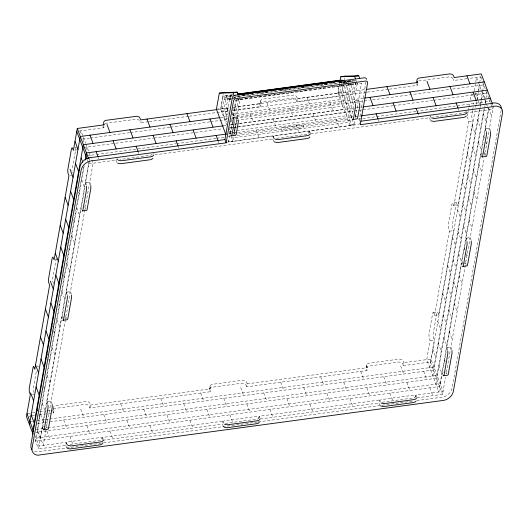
<?xml version="1.0" encoding="UTF-8"?>
<svg xmlns="http://www.w3.org/2000/svg" width="529" height="529" viewBox="0 0 529 529"><rect width="100%" height="100%" fill="white"/><g stroke="black" fill="none" stroke-linecap="round" stroke-linejoin="round"><path stroke-width="0.4" stroke-dasharray="2.65 1.98" d="M102.891 443.223L102.798 442.423M442.674 374.36L442.184 373.044L438.839 391.996L426.738 359.621L430.077 340.669L429.098 337.813L428.973 334.335L432.682 313.307L433.033 312.494L433.476 312.586L434.56 315.277L438.766 314.709L437.536 311.885L436.888 312.738L433.178 333.766L433.304 337.244L434.289 340.101L430.427 361.988L403.296 365.658L403.812 362.715C403.687 359.852 400.751 358.602 398.291 359.211L369.632 363.079C367.1 362.914 365.427 365.546 367.47 367.629L366.954 370.565L246.613 386.825L247.129 383.882C247.003 381.019 244.061 379.769 241.608 380.377L212.949 384.252C209.134 384.107 208.611 389.205 210.264 391.731L89.923 407.991L88.674 405.188L85.447 404.348L55.347 408.421L52.946 409.783M209.927 385.939L210.787 388.795L210.264 391.731M366.498 92.264L296.914 101.667L297.43 98.725L296.617 96.543L295.334 95.412L293.602 95.068L263.587 99.049C259.719 98.877 258.879 103.902 260.572 106.574L232.734 110.336M260.294 100.907L261.088 103.638L260.572 106.574M366.61 364.772L366.061 368.078L366.954 370.565M351.745 115.712L352.4 116.631M467.497 116.129L468.324 111.249M116.737 158.76L116.717 159.566L117.788 159.712M152.127 153.985L151.856 154.799L149.767 155.42L120.023 159.467M36.223 371.827L33.353 388.326L34.028 392.789M56.239 258.35L52.721 278.314L52.755 281.236L53.475 283.683M80.547 133.209L80.963 130.842L85.638 143.352M83.39 142.116L83.959 138.863M83.456 167.428L37.255 429.317L43.285 445.431L46.625 426.48L47.121 427.796M86.611 149.535L87.04 147.095M84.19 165.663L35.608 441.06L439.586 386.487L488.598 108.65M40.336 437.556L89.117 161.028M89.262 160.214L90.122 155.334M35.284 435.876L39.073 446L66.204 442.337L65.682 445.279L38.557 448.942L42.419 427.048L45.223 426.672M47.927 404.625L46.896 401.656L61.728 317.585L65.933 317.016L66.548 318.656M67.13 294.706L66.204 292.2L81.036 208.128L81.578 209.577M86.372 185.084L85.513 182.736L89.375 160.842M52.14 404.057L51.108 401.088L65.226 321.063M65.365 320.25L65.933 317.016M71.336 294.137L70.417 291.631L85.248 207.56L85.916 209.358M90.704 185.018L89.725 182.168L93.071 163.216L91.457 158.918M52.92 409.439L53.31 407.231M39.219 414.842L53.581 412.904L54.097 409.962L53.356 407.971M79.145 131.086L103.882 127.74L104.273 125.538M116.896 162.429L115.99 160.122L116.248 158.647M89.923 407.991L90.446 405.049L89.626 402.867L88.343 401.736L86.611 401.392L55.862 405.479L53.469 406.841M148.418 121.73L140.231 122.834L140.489 121.366M102.157 439.632L102.547 437.423L222.888 421.17L223.661 423.226M220.831 109.311L223.132 94.466M226.716 125.122L220.666 108.934L222.934 96.073L232.707 94.757M232.879 94.856L224.739 95.961L221.876 112.168L228.389 111.288M232.165 95.498L226.465 96.265L223.086 115.408L227.973 114.747M231.477 95.987L228.217 96.43L224.296 118.648L227.556 118.205M231.629 96.179L230.003 96.404L225.506 121.882L227.139 121.663M229.421 129.995L229.989 126.781M230.836 121.974L231.259 119.567M232.112 114.767L232.674 111.546M232.813 110.759L233.243 108.339M235.081 97.918L235.365 96.311M227.992 140.284L228.455 141.527L232.793 141.137L228.588 141.706L230.102 133.176L231.504 132.984M233.838 119.799L232.899 117.24L235.789 100.047M230.492 134.035L236.847 98.017M234.803 119.693L238.89 96.523L356.149 80.679L348.823 122.232L231.563 138.069M357.26 83.642L350.033 125.466L232.773 141.309L233.62 136.515M233.758 135.715L239.994 99.478M223.622 426.91L222.372 424.113L222.888 421.17M273.903 141.62L272.673 138.955L273.195 136.013L227.351 142.202M258.846 418.465L259.236 416.257L379.577 400.003L380.344 402.06M309.148 133.308L309.538 131.099L358.655 124.467M338.091 93.468L338.95 86.835M339.598 83.146L339.849 81.717M350.033 125.466L337.925 93.091L339.909 81.843M341.999 80.117L339.135 96.331L232.462 110.74M343.447 82.021L340.345 99.564L232.046 114.198M351.567 117.683L342.104 92.231L343.156 86.267M343.81 82.577L344.187 80.434M344.326 79.641L344.604 78.054M345.338 81.38L341.562 102.805L232.443 117.544M347.123 81.354L342.772 106.038L235.279 120.559M348.637 82.894L343.982 109.278L239.749 123.363M348.776 82.094L349.054 80.494L349.543 81.79M354.265 124.732L349.927 125.115L354.265 124.732L354.866 121.306M355.415 118.212L355.779 116.195L356.334 117.669M359.396 102.441L358.583 100.259L361.466 83.073M366.008 81.902L359.026 121.465L360.236 124.705M389.423 89.17L417.255 85.407L417.646 83.205M380.311 405.743L379.055 402.939L379.577 400.003M430.613 120.586L429.363 117.782L429.621 116.314M467.167 78.669L453.598 80.501L453.862 79.026M415.529 397.299L415.92 395.09L443.051 391.427L430.943 359.052L403.812 362.715M468.449 110.535L468.945 107.704M469.071 107.003L469.732 103.241M470.36 99.71C470.182 98.612 471.438 90.519 472.82 95.399M434.56 315.277L449.386 231.206L448.354 228.244L448.189 225.592L451.951 204.062L452.5 203.09L456.706 202.521L458.074 205.245L453.869 205.814L452.5 203.09M453.869 205.814L468.701 121.743L467.484 117.2M474.149 90.829L476.523 77.399L478.156 81.777M472.529 110.68L471.696 116.631L472.906 121.174L458.074 205.245M472.655 109.966L473.157 107.136M473.68 104.173L473.944 102.672M438.766 314.709L453.598 230.637L452.566 227.675L452.454 224.527L456.163 203.493L456.706 202.521M475.981 95.974L477.389 95.789L477.945 92.628M478.084 91.841L480.729 76.831L467.96 78.556M429.733 367.635L475.068 110.634M475.644 107.38L476.074 104.94M476.219 104.127L478.514 91.114M478.659 90.3L479.519 85.42M479.281 110.065L433.423 370.009L49.078 421.937M480.14 105.185L482.435 92.172M482.58 91.358L484.114 82.65M432.815 375.874L480.015 108.3M480.16 107.486L480.735 104.233M480.874 103.419L482.6 93.659M483.936 109.358L436.504 378.248L35.8 432.385M485.086 102.851L487.196 90.882M435.896 384.114L484.385 109.219M484.531 108.405L485.682 101.899M490.277 99.121L489.887 101.33L417.11 111.163M447.693 350.615L446.661 347.652L461.493 263.581L462.895 263.389M466.836 240.536L465.97 238.189L480.801 154.124L482.203 153.932M486.263 131.582L485.285 128.732L488.624 109.781L487.553 106.911M416.997 397.815L442.528 394.369L445.557 377.21M446.112 374.056L446.39 372.476L447.005 374.109M451.792 349.59L450.873 347.084L465.705 263.012L463.596 263.297M471.041 239.968L470.182 237.62L484.154 158.402M484.729 155.169L485.014 153.555L482.904 153.84M490.476 131.013L489.49 128.163L493.352 106.269M501.188 110.27L452.341 387.149C451.621 392.505 446.813 396.876 441.451 397.259L414.934 400.83M430.17 116.42L430.07 117.121L430.586 117.312M465.566 111.632L465.295 112.479L463.239 113.094L432.821 117.18M475.379 94.539L476.186 93.091L477.389 95.789M354.132 102.203C354.331 100.503 358.569 99.624 358.173 101.793L355.799 115.249L355.151 116.201M234.281 132.7L232.205 132.891M351.547 116.863L352.122 118.238M259.779 103.849L260.605 102.765L262.331 102.09L292.438 98.024L295.658 98.863L296.914 101.667M209.405 388.881L210.158 387.902L211.719 387.294L241.085 383.32C243.545 382.712 246.481 383.961 246.613 386.825M366.094 367.715L366.842 366.736L368.409 366.128L397.768 362.153C400.228 361.538 403.164 362.788 403.296 365.658M37.222 366.379L37.771 365.889L38.326 366.914M76.09 147.141L71.924 170.642M65.464 316.527L66.323 314.848L70.059 293.416C70.886 290.474 65.543 291.796 65.999 294.197L62.277 315.529L62.759 316.937M84.62 207.103L85.638 205.364L89.375 183.933C90.201 180.991 84.858 182.313 85.308 184.714L81.585 206.046L81.955 207.454M104.993 123.422L136.396 119.17L138.975 120.03L140.231 122.834M445.722 372.125L446.734 370.551L450.45 349.299C451.746 346.217 446.291 347.024 446.483 349.497L442.747 370.928L443.031 372.449M418.71 80.963L448.076 76.996C450.529 76.381 453.472 77.631 453.598 80.501M233.62 132.68L234.638 131.536L237.025 118.02C237.137 115.97 232.972 116.942 232.932 118.714L230.558 132.164L231.147 133.017M276.74 138.294L305.795 134.346C308.685 135.384 310.655 130.114 306.787 131.463L276.098 135.636C274.181 134.789 271.8 138.75 274.505 138.538M382.05 402.225L412.739 398.053C415.854 398.734 416.521 393.589 412.904 395.289L383.049 399.342C381.482 399.045 378.592 400.612 380.166 402.265M347.586 80.897L349.219 80.679M236.179 96.205L238.619 95.875M241.879 95.432L245.139 94.995M245.952 94.883L248.392 94.552M261.419 92.793L264.679 92.35M265.492 92.244L267.938 91.914M280.965 90.155L284.225 89.712M285.038 89.599L287.478 89.275M300.512 87.51L303.765 87.073M304.578 86.961L307.025 86.63M320.052 84.871L323.312 84.435M324.125 84.323L326.565 83.992M339.598 82.233L342.852 81.79M343.665 81.684L352.625 80.474L346.402 115.752L234.023 130.934M237.124 96.417L354.39 80.573L347.613 118.992L236.053 134.062M235.544 97.772L224.144 99.313L222.934 96.073M249.39 95.901L251.017 95.683M234.089 98.096L225.949 99.194L224.739 95.961M230.935 99.062L227.675 99.505L226.465 96.265M231.054 99.445L229.427 99.67L228.217 96.43M348.796 84.137L351.243 83.807M236.575 99.551L239.015 99.221M239.829 99.108L243.902 98.559M244.715 98.454L248.789 97.898M249.602 97.792L253.675 97.243M256.935 96.8L258.562 96.582M259.375 96.47L263.449 95.921M264.262 95.809L268.335 95.26M269.149 95.147L273.215 94.598M274.035 94.493L278.102 93.937M278.915 93.831L282.989 93.283M283.802 93.17L287.875 92.621M288.689 92.509L292.762 91.96M293.575 91.848L297.648 91.299M298.462 91.193L302.535 90.638M303.348 90.532L307.422 89.983M308.235 89.87L312.308 89.322M315.562 88.879L317.188 88.66M320.448 88.217L322.075 87.999M322.888 87.887L326.962 87.338M330.222 86.901L342.435 85.248M343.248 85.143L352.208 83.932M235.888 100.318L361.565 83.344M216.427 109.212L220.633 108.643M337.899 92.8L342.104 92.231M220.666 108.934L229.626 107.724M233.692 107.169L337.925 93.091M217.697 109.496L229.163 107.949M233.256 107.394L261.088 103.638M297.43 98.725L365.38 89.546M149.231 121.617L188.529 116.307M189.349 116.195L228.64 110.892M367.318 92.152L388.603 89.282M220.924 117.484L227.47 116.605M232.376 115.937L364.038 98.149M232.899 117.24L237.111 116.671L238.156 119.699M358.583 100.259L354.37 100.827L355.19 103.01M82.557 139.048L89.566 138.102M90.38 137.99L129.638 132.686M130.451 132.581L169.703 127.277M170.523 127.165L209.775 121.862M210.595 121.749L227.768 119.435M231.041 118.992L363.516 101.092M364.336 100.979L369.242 100.318M372.515 99.875L449.379 89.494M452.652 89.051L483.731 84.852M230.393 121.22L234.466 120.672M230.789 124.573L234.049 124.13M234.863 124.017L236.489 123.799M223.192 125.836L226.458 125.393M230.551 124.837L238.724 123.733M239.544 123.627L355.667 107.936M356.486 107.823L359.753 107.387M360.573 107.275L362.206 107.05M74.847 147.254L76.249 147.062M474.612 93.249L476.021 93.058M83.648 147.558L153.159 138.168M153.979 138.056L221.849 128.884M230.029 127.78L232.482 127.449M233.302 127.337L236.569 126.894M237.389 126.788L353.511 111.097M354.331 110.991L357.604 110.548M358.417 110.435L392.763 105.793M393.583 105.688L432.834 100.384M433.654 100.272L472.906 94.969M473.726 94.856L486.806 93.091M230.373 128.025L233.626 127.588M234.446 127.476L237.7 127.039M238.513 126.927L345.192 112.518L350.846 80.454L351.329 81.75M74.814 150.17L76.917 149.886M229.143 131.595L233.21 131.047M228.72 133.738L232.813 133.189M233.626 133.077L236.899 132.634M237.719 132.528L352.202 117.061M355.475 116.618L360.381 115.957M86.73 155.791L95.723 154.58M96.543 154.468L175.866 143.749M176.686 143.643L215.938 138.34M216.758 138.228L224.117 137.236M228.204 136.68L229.837 136.462M237.197 135.464L351.686 119.997M358.226 119.118L416.29 111.269M88.859 163.785L115.99 160.122M154.792 154.878L272.673 138.955M310.655 133.824L429.363 117.782M465.705 112.875L492.836 109.212L492.301 107.777M70.337 175.562L71.739 175.37M468.701 121.743L472.906 121.174M85.513 182.736L89.725 182.168M485.285 128.732L489.49 128.163M55.505 259.633L57.608 259.349M449.386 231.206L453.598 230.637M66.204 292.2L70.417 291.631M465.97 238.189L470.182 237.62M433.178 312.421L437.384 311.852M32.414 394.389L34.524 394.105M430.077 340.669L434.289 340.101M46.896 401.656L51.108 401.088M446.661 347.652L450.873 347.084M27.673 413.533L34.947 412.547M39.735 411.899L46.122 411.04M46.916 410.934L50.11 410.497M50.91 410.392L54.097 409.962M90.446 405.049L210.787 388.795M247.129 383.882L367.47 367.629M28.844 416.244L31.237 415.92M32.038 415.814L34.431 415.49M29.968 421.646L33.472 421.17M37.328 420.654L44.687 419.656M45.507 419.543L48.774 419.107M49.594 418.994L433.945 367.073M37.625 423.478L44.165 422.598M44.985 422.486L48.258 422.043M36.316 429.442L42.862 428.556M43.676 428.45L46.949 428.007M47.769 427.895L437.02 375.306M36.124 438.124L440.102 383.545M225.341 423.365L256.016 419.252C259.27 419.874 259.699 414.696 256.016 416.508L226.167 420.515C224.627 420.158 221.869 421.937 223.469 423.412M70.205 444.327L99.3 440.426C102.547 441.047 102.976 435.87 99.3 437.675L69.451 441.682C67.626 440.783 64.67 444.486 67.368 444.631M102.851 440.254L222.372 424.113M260.354 418.981L379.055 402.939M257.378 422.016L38.802 451.66L36.739 451.872L33.876 451.31M258.198 421.904L414.134 400.936M482.137 153.403L481.516 153.35L481.297 152.233L485.166 130.465C484.941 128.058 490.31 127.158 489.146 130.154L485.338 151.499L484.167 153.132M462.822 262.887L462.207 262.834L461.982 261.716L465.851 239.948C465.626 237.541 470.995 236.642 469.831 239.637L466.029 260.982L464.852 262.615M43.576 426.453L42.975 426.156L42.909 425.104L46.691 403.845C46.155 401.392 51.578 399.964 50.784 402.953L46.889 424.694L46.261 425.944L45.613 426.182M274.419 138.684L273.195 136.013M117.736 159.851L117.121 158.819M67.428 445.008L66.204 442.337M66.912 447.951L65.682 445.279M492.552 104.12L493.088 105.555M480.729 76.831L482.362 81.208M482.64 81.935L485.966 90.843M486.25 91.59L489.047 99.082M489.325 99.829L492.03 107.063M482.534 91.636L485.529 99.657M488.69 108.114L491.692 116.129M478.428 82.504L481.198 89.917M481.476 90.664L484.28 98.156M484.557 98.903L486.217 103.327M486.482 104.048L487.288 106.197M477.065 97.587L478.156 100.503M478.434 101.231L480.067 105.608M483.228 114.066L486.224 122.08M472.952 95.749L473.177 96.357M477.601 119.58L480.603 127.595M483.764 136.052L484.577 138.241M485.946 141.884L486.759 144.073M485.014 153.555L485.682 155.347M472.139 125.532L475.135 133.553M478.302 142.01L481.297 150.024M466.717 111.249L467.047 112.254M480.801 154.124L481.344 155.566M458.306 108.848L458.855 110.31M472.675 147.518L475.67 155.539M478.831 163.997L481.833 172.018M467.213 153.476L470.208 161.49M473.369 169.948L476.371 177.969M467.742 175.463L470.744 183.484M473.905 191.941L476.9 199.962M462.28 181.414L465.282 189.435M468.443 197.892L471.438 205.913M430.421 116.287L430.692 117.021M462.815 203.407L465.811 211.428M468.972 219.885L471.974 227.9M416.713 83.966L417.255 85.407M457.354 209.358L460.349 217.379M463.51 225.837L466.512 233.858M457.883 231.352L460.885 239.373M464.045 247.83L464.865 250.012M466.228 253.662L467.041 255.844M465.705 263.012L466.241 264.46M452.421 237.303L455.423 245.324M458.583 253.781L461.579 261.795M461.493 263.581L462.035 265.029M452.956 259.296L455.952 267.31M459.112 275.768L462.115 283.789M447.494 265.247L450.49 273.268M453.651 281.719L456.653 289.74M448.023 287.234L451.025 295.255M454.186 303.712L457.182 311.733M378.314 119.66L378.857 121.115M442.561 293.192L445.563 301.206M448.724 309.663L451.72 317.684M356.01 80.302L356.52 81.671M356.639 81.975L357.359 83.919M443.097 315.178L446.092 323.199M449.26 331.657L452.255 339.678M354.873 81.869L355.6 83.813L238.334 99.657L237.614 97.713M437.635 321.129L440.631 329.15M443.791 337.608L446.793 345.629M347.507 81.208L348.234 83.152M345.721 81.235L346.687 83.827M343.969 81.069L344.934 83.661M346.971 92.033L349.973 100.054M353.134 108.511L353.676 109.966M355.038 113.609L356.129 116.525M342.726 82.061L343.209 83.357M340.921 82.174L341.403 83.47M438.171 343.123L441.166 351.144M444.327 359.601L445.147 361.783M352.116 119.144L354.132 124.546M432.702 349.074L435.704 357.095M438.865 365.552L441.86 373.573M430.427 361.988L442.528 394.369M329.97 102.752L332.972 110.773M336.133 119.23L339.129 127.251M423.716 371.325L426.711 379.339M429.879 387.797L432.874 395.818M306.972 97.435L309.974 105.456M313.135 113.914L316.13 121.934M415.92 395.09L416.74 397.411M400.718 366.002L403.713 374.023M406.88 382.48L409.876 390.501M309.538 131.099L310.424 133.586M289.971 108.161L292.973 116.175M296.134 124.632L299.13 132.653M383.717 376.727L386.712 384.748M389.88 393.199L392.875 401.22M266.973 102.838L269.975 110.859M273.136 119.316L276.131 127.337M360.718 371.411L363.721 379.425M366.881 387.883L369.877 395.904M249.972 113.563L252.974 121.577M256.135 130.035L259.131 138.056M238.751 96.146L239.26 97.508M239.373 97.812L240.1 99.756M343.718 382.13L346.713 390.151M349.881 398.608L352.876 406.622M234.539 96.714L235.048 98.077M233.825 96.946L234.552 98.89M230.003 96.404L231.213 99.637M226.974 108.247L228.885 113.345M234.228 127.634L236.132 132.739M234.307 132.607L234.969 134.366M230.102 133.176L230.525 134.3M229.315 132.005L230.108 134.187M230.591 135.484L232.773 141.309M320.719 376.813L323.722 384.834M326.882 393.285L329.878 401.306M218.589 142.003L219.132 143.458M303.719 387.532L306.714 395.553M309.882 404.011L312.877 412.031M280.72 382.216L283.723 390.237M286.883 398.694L289.879 406.708M178.319 146.678L178.862 148.133M263.72 392.935L266.722 400.956M269.883 409.413L272.878 417.434M259.236 416.257L260.056 418.578M153.245 153.324L153.522 154.065M240.721 387.618L243.724 395.639M246.884 404.096L249.88 412.117M138.32 152.081L138.863 153.536M223.721 398.344L226.723 406.358M229.884 414.815L232.879 422.836M103.142 125.757L103.882 127.74M200.722 393.021L203.725 401.042M206.885 409.499L209.881 417.52M98.321 157.483L98.863 158.945M183.722 403.746L186.724 411.76M189.885 420.218L192.88 428.239M85.923 144.1L91.193 158.204M87.252 159.487L88.323 162.35M81.691 179.853L84.686 187.868M160.723 398.43L163.726 406.444M166.886 414.901L169.882 422.922M78.676 192.364L79.224 193.826M76.758 207.791L79.753 215.812M73.478 219.581L74.291 221.763M143.723 409.148L146.725 417.169M149.886 425.627L152.881 433.641M71.832 235.736L74.827 243.757M68.816 248.253L69.365 249.708M120.724 403.832L123.726 411.846M126.887 420.304L129.883 428.325M66.899 263.68L69.901 271.701M63.348 274.736L64.432 277.652M61.972 291.624L64.968 299.645M103.724 414.551L106.726 422.572M109.887 431.029L112.882 439.044M58.964 304.135L59.506 305.597M61.728 317.585L62.217 318.908M102.547 437.423L103.367 439.606M57.039 319.569L60.041 327.583M53.489 330.618L54.58 333.541M80.725 409.234L83.727 417.255M86.888 425.713L89.884 433.727M52.113 347.507L55.109 355.528M48.827 359.297L49.647 361.479M47.18 375.451L50.182 383.472M63.725 419.953L66.727 427.974M69.888 436.432L72.883 444.453M52.88 411.026L53.581 412.904M43.629 386.507L44.72 389.423M42.254 403.396L45.249 411.417M40.726 414.637L43.728 422.658M46.889 431.115L49.885 439.136M38.967 415.179L39.787 417.368M42.419 427.048L43.028 428.688M37.321 431.34L40.323 439.361M35.046 439.566L38.557 448.942M72.109 172.216L72.215 172.679M303.772 125.307L303.454 127.185L302.429 127.78L282.539 130.498C279.927 131.252 281.329 126.953 283.359 127.615L302.535 125.023L303.772 125.307"/><path stroke-width="0.79" d="M416.369 82.921L416.541 82.2M216.883 109.609L140.747 119.891L139.491 117.094L136.912 116.235L106.904 120.215C104.405 120.063 102.328 122.602 104.405 124.804L77.274 128.468L73.412 150.362L72.209 147.664L71.494 148.609L67.732 170.133L67.897 172.785L68.929 175.754L54.103 259.825L52.867 257.001L52.133 258.344L48.456 279.431L48.642 282.36L49.62 285.21L34.788 369.282L33.856 366.828L33.267 366.504L29.207 388.346L29.326 391.824L30.312 394.674L26.45 416.568L33.089 434.322M29.445 424.589L80.269 136.489L220.11 117.597M32.527 432.821L83.351 144.728L223.192 125.836M85.195 159.97L86.432 152.96L226.267 134.075M226.134 142.823L233.573 100.675A3.002 1.865 -20.5 0 1 236.271 98.5L365.618 81.023A3.002 1.865 -20.5 0 1 367.668 82.564L360.236 124.705L492.539 106.713C497.234 104.623 503.992 107.744 502.398 113.51L453.551 390.389C452.831 395.738 448.023 400.116 442.661 400.499L40.012 454.894C35.357 456.507 30.543 452.05 32.236 447.303L81.082 170.424C82.121 164.486 88.032 160.512 93.878 160.571L226.134 142.823L224.924 139.583L232.363 97.442A3.002 1.865 -20.5 0 1 235.061 95.26M339.975 81.003L340.775 76.725L344.987 76.156L358.735 75.766L359.7 78.345M238.229 94.757L237.263 92.172L223.516 92.568L219.304 93.137L216.427 109.212L225.89 134.657M223.403 92.939L223.516 92.568M344.875 76.526L344.987 76.156M103.089 125.016L103.532 124.262M153.714 155.123L152.517 156.359L150.692 156.815L121.293 160.776L118.159 160.161M103.406 440.28L102.216 441.517L100.384 441.973L70.992 445.934L67.851 445.319M309.882 136.899L308.685 138.129L306.86 138.585L277.461 142.552L274.326 141.931M153.046 158.416L150.877 159.652L121.511 163.626L119.382 163.686L117.636 163.104M310.252 134.306L308.083 135.543L278.717 139.517L276.581 139.577L274.842 138.995M102.745 443.573L100.576 444.81L71.21 448.784L69.074 448.843L67.335 448.261M466.856 113.054L465.692 114.026L463.721 114.522L434.355 118.483L431.512 117.927M466.333 115.996L465.176 116.969L463.206 117.464L433.833 121.425L430.996 120.87M259.865 419.378L258.707 420.35L256.737 420.846L227.364 424.807L224.527 424.251M259.349 422.321L258.185 423.293L256.215 423.789L226.848 427.749L224.005 427.194M416.554 398.211L415.391 399.183L413.42 399.679L384.054 403.64L381.211 403.085M416.032 401.154L414.875 402.126L412.904 402.622L383.532 406.583L380.695 406.027M416.792 81.869L417.15 81.578M82.266 210.952L82.914 210.099L86.531 189.587L86.591 186.142M82.418 210.978L86.624 210.41L87.02 209.894L90.829 188.496L90.803 185.573M62.766 320.138L63.255 320.237L63.639 319.344L67.348 298.31L67.322 295.665M63.096 320.316L67.302 319.747L67.738 319.179L71.56 297.741L71.534 295.096M481.621 156.3L482.184 156.974L482.679 156.088L486.389 135.06L486.363 132.138M482.184 156.974L486.396 156.405L486.786 155.89L490.601 134.492L490.568 131.569M43.623 429.746L44.423 428.292L48.04 407.773L48.013 405.128M43.788 429.779L47.994 429.211L48.43 428.642L52.252 407.204L52.226 404.559M462.577 266.272L463.153 266.193L463.457 265.062L467.081 244.517L467.047 241.594M462.875 266.437L467.087 265.869L467.477 265.353L471.286 243.948L471.26 241.026M443.057 375.326L443.712 375.689L444.096 374.796L447.812 353.762L447.785 351.117M443.553 375.769L447.759 375.2L448.195 374.631L452.017 353.193L451.991 350.548M230.895 135.292L231.563 135.847L232.052 134.677L234.03 123.455L233.95 120.268M352.532 119.197L353.035 119.442L353.524 118.271L355.501 107.043L355.415 103.856M235.061 95.26L364.408 77.789A3.002 1.865 -20.5 0 1 366.458 79.324M224.924 139.583L92.668 157.331C86.822 157.272 80.911 161.246 79.872 167.19L31.026 444.069L30.867 447.256L31.866 449.703M360.877 121.22L491.329 103.472C495.389 101.925 501.644 103.492 501.34 108.762M219.304 93.137L233.058 92.74L237.263 92.172M340.775 76.725L354.529 76.335L358.735 75.766M237.594 94.096L340.193 80.236M237.766 94.195L341.999 80.117M237.865 94.724L343.724 80.421M238.804 95.002L241.244 94.671M242.877 94.446L245.317 94.122M246.944 93.897L248.577 93.679M251.017 93.349L253.464 93.018M255.09 92.8L256.717 92.582M258.344 92.357L260.79 92.026M262.417 91.808L264.864 91.477M266.49 91.259L268.117 91.041M270.564 90.71L273.004 90.38M274.63 90.161L276.264 89.937M277.89 89.718L280.33 89.388M281.964 89.17L284.404 88.839M286.03 88.621L287.664 88.396M290.104 88.072L292.55 87.741M294.177 87.516L295.804 87.298M298.25 86.968L299.877 86.749M301.504 86.531L303.95 86.201M305.577 85.976L308.017 85.652M309.65 85.427L312.09 85.096M313.717 84.878L315.35 84.66M317.79 84.329L319.417 84.111M321.05 83.886L323.49 83.556M325.123 83.337L327.563 83.007M329.19 82.788L331.637 82.458M333.263 82.24L334.89 82.015M337.337 81.691L338.963 81.466M340.59 81.248L343.037 80.917M366.2 89.434L417.771 82.471C415.734 80.388 417.407 77.756 419.933 77.922L448.592 74.053C451.052 73.445 453.988 74.695 454.12 77.558L481.251 73.895L492.281 103.406M364.851 98.044L484.247 81.909M363.026 106.944L487.328 90.148M361.201 115.844L490.409 98.387M231.398 135.887L235.61 135.318L236.06 134.869L238.242 122.887L238.242 120.215M352.869 119.475L357.075 118.906L357.531 118.456L359.713 106.474L359.627 103.287M466.968 75.819L469.97 83.84M473.131 92.297L476.126 100.318M449.967 86.544L452.969 94.565M456.13 103.016L458.035 108.121M426.969 81.228L429.971 89.242M433.132 97.7L436.127 105.721M409.968 91.947L412.97 99.968M416.131 108.425L418.313 114.257M386.97 86.63L389.972 94.651M393.133 103.102L396.128 111.123M369.969 97.349L372.971 105.37M376.132 113.828L378.037 118.932M354.529 76.335L355.495 78.914M233.058 92.74L234.023 95.326M209.973 118.965L212.975 126.986M216.136 135.444L218.318 141.276M186.975 113.649L189.977 121.663M193.138 130.121L196.14 138.142M169.974 124.368L172.976 132.389M176.137 140.846L178.048 145.944M146.983 119.051L149.978 127.072M153.139 135.53L156.141 143.544M129.975 129.77L132.977 137.791M136.138 146.249L138.049 151.354M106.984 124.454L109.979 132.475M113.14 140.932L116.142 148.953M89.983 135.173L92.978 143.194M96.139 151.651L98.05 156.756M77.274 128.468L88.574 158.693M76.751 131.41L86.981 158.773M74.992 141.382L77.994 149.403M81.155 157.86L82.788 162.238M75.528 163.375L78.523 171.396M70.066 169.326L73.062 177.347M76.222 185.805L76.771 187.259M70.595 191.319L73.597 199.34M65.133 197.271L68.135 205.292M65.669 219.264L68.664 227.278M60.207 225.215L63.202 233.229M66.363 241.687L66.912 243.148M60.742 247.202L63.738 255.223M55.274 253.16L58.276 261.174M61.437 269.631L61.979 271.093M55.81 275.146L58.812 283.167M50.348 281.097L53.343 289.118M50.883 303.091L53.879 311.112M45.415 309.042L48.417 317.063M51.578 325.52L52.126 326.975M45.95 331.035L48.952 339.049M40.488 336.986L43.484 345.007M46.651 353.465L47.193 354.919M41.024 358.979L44.019 366.994M35.562 364.931L38.557 372.945M36.091 386.917L39.093 394.938M30.629 392.868L33.631 400.889M36.792 409.347L37.334 410.808M31.165 414.862L34.16 422.883M26.966 413.625L33.605 431.38"/></g></svg>
